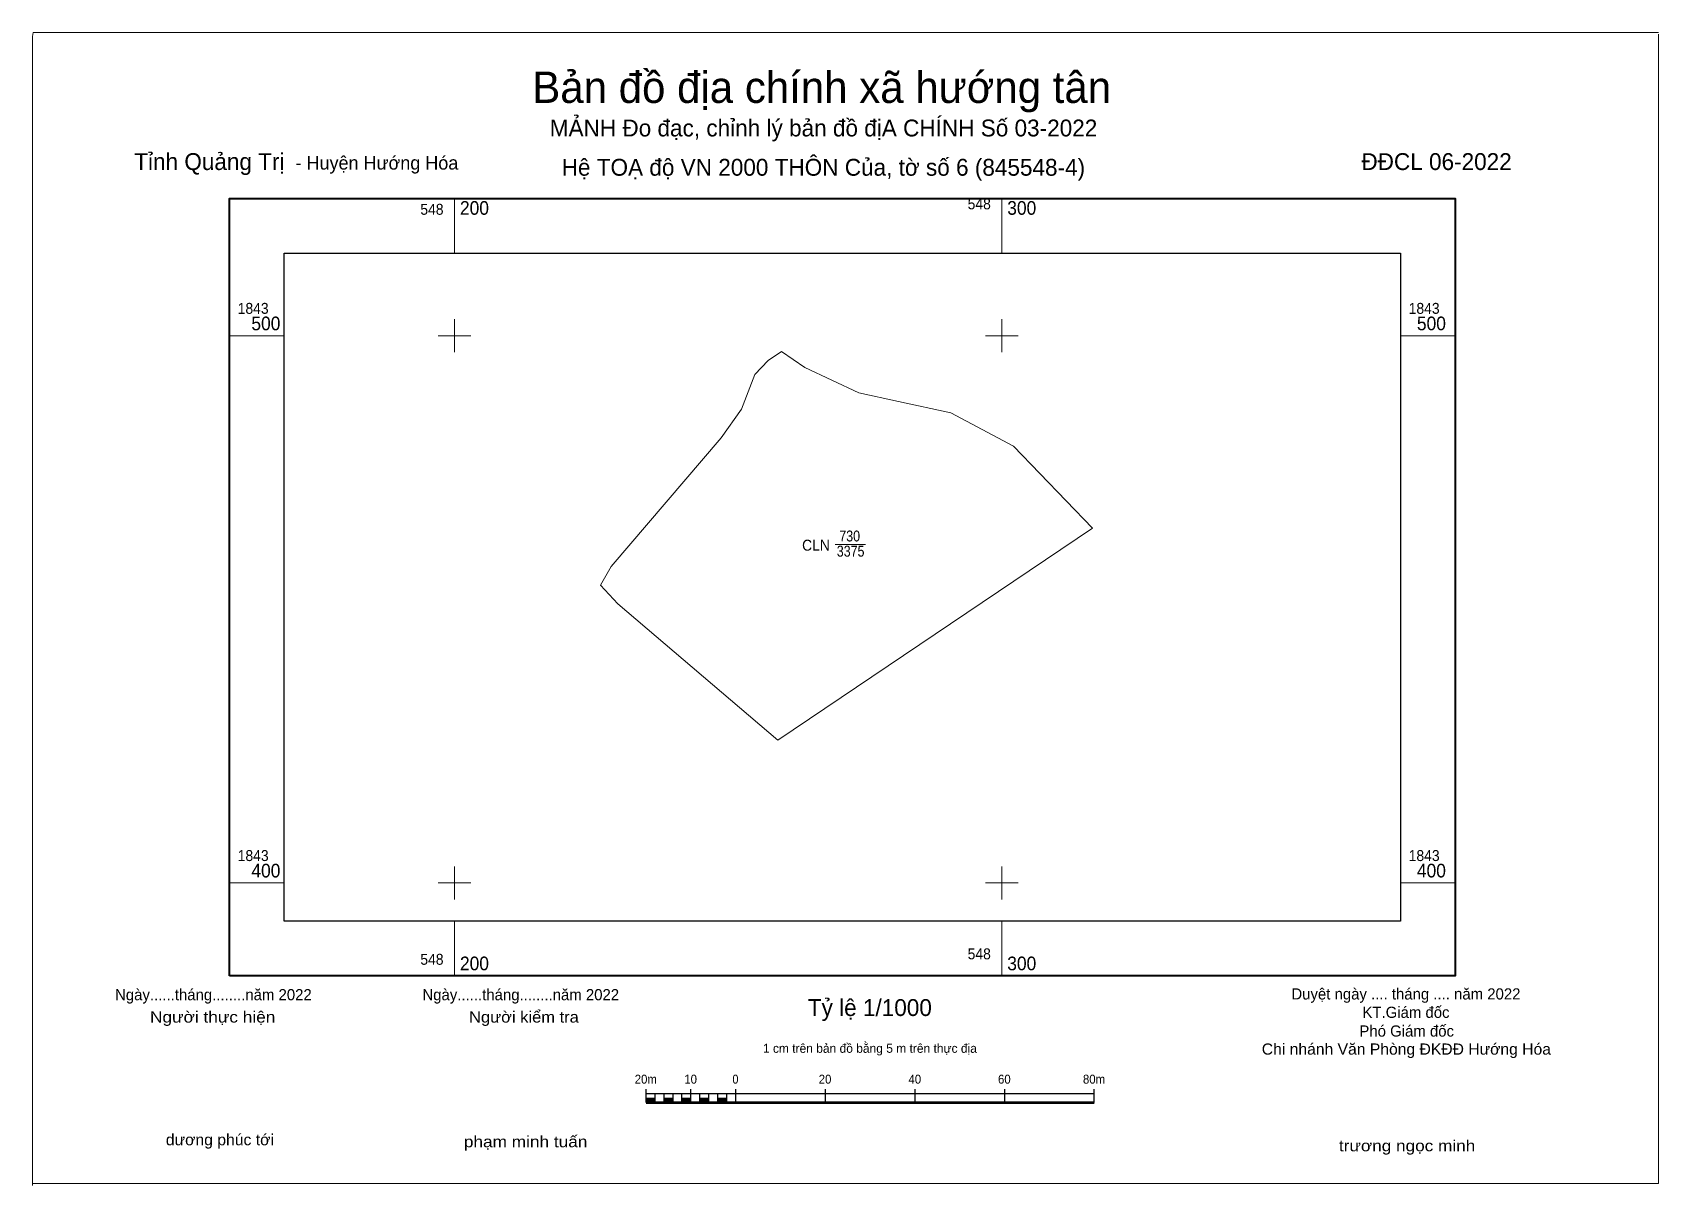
# Model space of a CAD drawing. Header units: metres. Extents: x 548002 to 549129, y 1843345 to 1844585.
# Drawn here: x 548122.9 to 548420, y 1843344.7 to 1843555.4 of the extents above.
import ezdxf
from ezdxf.enums import TextEntityAlignment as Align

# ---------------------------------------------------------------- set-up
doc = ezdxf.new("R2010")
doc.units = ezdxf.units.M
for name, color, linetype, lineweight in [('1', 7, 'Continuous', 13), ('10', 7, 'Continuous', 13), ('11', 7, 'Continuous', 13), ('2', 7, 'Continuous', 25), ('63', 7, 'Continuous', 13)]:
    doc.layers.add(name, color=color, linetype=linetype, lineweight=lineweight)

msp = doc.modelspace()

# ---------------------------------------------------------------- hatches: boundary and pattern name
at = {"layer": '2'}
for points in [[(548235.02, 1843359.85), (548236.65, 1843359.85), (548236.65, 1843360.67), (548235.02, 1843360.67)], [(548238.29, 1843359.85), (548239.93, 1843359.85), (548239.93, 1843360.67), (548238.29, 1843360.67)], [(548241.57, 1843359.85), (548243.2, 1843359.85), (548243.2, 1843360.67), (548241.57, 1843360.67)], [(548244.84, 1843359.85), (548246.48, 1843359.85), (548246.48, 1843360.67), (548244.84, 1843360.67)], [(548248.12, 1843359.85), (548249.76, 1843359.85), (548249.76, 1843360.67), (548248.12, 1843360.67)]]:
    msp.add_hatch(color=256, dxfattribs=at).paths.add_polyline_path(points)

# ---------------------------------------------------------------- linework, layer by layer
at = {"layer": '1'}
msp.add_line((548269.57, 1843461.82), (548275.1, 1843461.82), dxfattribs=at)
at = {"layer": '10'}
msp.add_line((548316.55, 1843464.85), (548259.08, 1843426.1), dxfattribs=at)
for points in [[(548259.08, 1843426.1), (548229.87, 1843451.03), (548226.68, 1843454.4), (548228.65, 1843457.84), (548248.72, 1843481.33), (548252.44, 1843486.6), (548254.87, 1843492.92), (548257.3, 1843495.5), (548259.77, 1843497.11)], [(548229.87, 1843451.03), (548226.68, 1843454.4), (548228.65, 1843457.84), (548248.72, 1843481.33), (548252.44, 1843486.6), (548254.87, 1843492.92), (548257.3, 1843495.5), (548259.77, 1843497.11), (548264.02, 1843494.19), (548273.91, 1843489.57), (548281.12, 1843487.95), (548290.7, 1843485.88)], [(548259.77, 1843497.11), (548264.02, 1843494.19), (548273.91, 1843489.57)], [(548290.7, 1843485.88), (548302.12, 1843479.84), (548316.55, 1843464.85)]]:
    msp.add_lwpolyline(points, dxfattribs=at)
at = {"layer": '11'}
msp.add_line((548122.99, 1843555.41), (548419.99, 1843555.41), dxfattribs=at)
for points in [[(548122.9, 1843344.71), (548122.9, 1843554.71), (548122.99, 1843555.41)], [(548419.99, 1843555.09), (548419.99, 1843345.09), (548122.99, 1843345.09)]]:
    msp.add_lwpolyline(points, dxfattribs=at)
at = {"layer": '2'}
for p, q in [((548235.02, 1843359.85), (548235.02, 1843362.31)), ((548235.02, 1843361.49), (548316.91, 1843361.49)), ((548236.65, 1843359.85), (548236.65, 1843361.49)), ((548238.29, 1843359.85), (548238.29, 1843361.49)), ((548239.93, 1843359.85), (548239.93, 1843361.49)), ((548241.57, 1843359.85), (548241.57, 1843361.49)), ((548243.2, 1843359.85), (548243.2, 1843362.31)), ((548244.84, 1843359.85), (548244.84, 1843361.49)), ((548246.48, 1843359.85), (548246.48, 1843361.49)), ((548248.12, 1843359.85), (548248.12, 1843361.49)), ((548249.76, 1843359.85), (548249.76, 1843361.49)), ((548251.39, 1843359.85), (548251.39, 1843362.31)), ((548267.77, 1843359.85), (548267.77, 1843362.31)), ((548284.15, 1843359.85), (548284.15, 1843362.31)), ((548300.53, 1843359.85), (548300.53, 1843362.31)), ((548316.91, 1843359.85), (548316.91, 1843362.31))]:
    msp.add_line(p, q, dxfattribs=at)
at = {"layer": '2', "lineweight": 53}
msp.add_line((548235.02, 1843359.85), (548316.91, 1843359.85), dxfattribs=at)
at = {"layer": '2', "lineweight": 13}
for points in [[(548235.02, 1843359.85), (548236.65, 1843359.85), (548236.65, 1843360.67), (548235.02, 1843360.67)], [(548238.29, 1843359.85), (548239.93, 1843359.85), (548239.93, 1843360.67), (548238.29, 1843360.67)], [(548241.57, 1843359.85), (548243.2, 1843359.85), (548243.2, 1843360.67), (548241.57, 1843360.67)], [(548244.84, 1843359.85), (548246.48, 1843359.85), (548246.48, 1843360.67), (548244.84, 1843360.67)], [(548248.12, 1843359.85), (548249.76, 1843359.85), (548249.76, 1843360.67), (548248.12, 1843360.67)]]:
    msp.add_lwpolyline(points, close=True, dxfattribs=at)
at = {"layer": '63'}
for p, q in [((548200, 1843515.1), (548200, 1843525.1)), ((548300, 1843515.1), (548300, 1843525.1)), ((548200, 1843497), (548200, 1843503)), ((548300, 1843497), (548300, 1843503)), ((548158.89, 1843500), (548168.89, 1843500)), ((548197, 1843500), (548203, 1843500)), ((548297, 1843500), (548303, 1843500)), ((548372.85, 1843500), (548382.85, 1843500)), ((548200, 1843397), (548200, 1843403)), ((548300, 1843397), (548300, 1843403)), ((548158.89, 1843400), (548168.89, 1843400)), ((548197, 1843400), (548203, 1843400)), ((548297, 1843400), (548303, 1843400)), ((548372.85, 1843400), (548382.85, 1843400)), ((548200, 1843383.04), (548200, 1843393.04)), ((548300, 1843383.04), (548300, 1843393.04))]:
    msp.add_line(p, q, dxfattribs=at)
at = {"layer": '63', "lineweight": 40}
msp.add_lwpolyline([(548158.89, 1843383.04), (548158.89, 1843525.1), (548382.85, 1843525.1), (548382.85, 1843383.04)], close=True, dxfattribs=at)
at = {"layer": '63', "lineweight": 25}
msp.add_lwpolyline([(548168.89, 1843393.04), (548168.89, 1843515.1), (548372.85, 1843515.1), (548372.85, 1843393.04)], close=True, dxfattribs=at)
msp.add_lwpolyline([(548168.89, 1843393.04), (548168.89, 1843515.1), (548372.85, 1843515.1), (548372.85, 1843393.04)], close=True, dxfattribs=at)
msp.add_lwpolyline([(548168.89, 1843393.04), (548168.89, 1843515.1), (548372.85, 1843515.1), (548372.85, 1843393.04)], close=True, dxfattribs=at)

# ---------------------------------------------------------------- texts
at = {"layer": '1'}
for s, width, p in [('730', 0.85, (548272.21, 1843462.4)), ('CLN', 0.95, (548266.055, 1843460.72)), ('3375', 0.85, (548272.385, 1843459.63))]:
    msp.add_text(s, height=2, dxfattribs=dict(at, width=width)).set_placement(p, align=Align.CENTER)
at = {"layer": '2'}
for s, height, p in [('Bản đồ địa chính xã hướng tân', 5.74, (548267.095, 1843542.54)), ('MẢNH Đo đạc, chỉnh lý bản đồ địA CHÍNH Số 03-2022', 3.08, (548267.43, 1843536.42)), ('Hệ TOẠ độ VN 2000 THÔN Của, tờ số 6 (845548-4)', 3.08, (548267.405, 1843529.24)), ('Ngày......tháng........năm 2022', 2.04, (548155.95, 1843378.56)), ('Ngày......tháng........năm 2022', 2.04, (548212.11, 1843378.56)), ('Tỷ lệ 1/1000', 3.079, (548275.895, 1843375.68)), ('Duyệt ngày .... tháng .... năm 2022', 2.04, (548373.845, 1843378.7)), ('KT.Giám đốc', 2.04, (548373.855, 1843375.34)), ('Phó Giám đốc', 2.04, (548373.985, 1843371.92)), ('1 cm trên bản đồ bằng 5 m trên thực địa', 1.638, (548275.905, 1843368.96))]:
    msp.add_text(s, height=height, dxfattribs=at).set_placement(p, align=Align.CENTER)
for s, height, p in [('Tỉnh Quảng Trị ', 3.078, (548141.49, 1843530.28)), ('- Huyện Hướng Hóa', 2.456, (548170.97, 1843530.36))]:
    msp.add_text(s, height=height, dxfattribs=at).set_placement(p)
msp.add_text('ĐĐCL 06-2022', height=3.08, dxfattribs=at).set_placement((548393.18, 1843530.28), align=Align.RIGHT)
for s, height, width, p in [('Người thực hiện', 2.047, 1.15, (548155.82, 1843374.48)), ('Người kiểm tra', 2.047, 1.1, (548212.69, 1843374.48)), ('Chi nhánh Văn Phòng ĐKĐĐ Hướng Hóa', 2.04, 1.05, (548373.925, 1843368.62)), ('20m', 1.638, 0.95, (548234.955, 1843363.32)), ('10', 1.638, 0.95, (548243.15, 1843363.32)), ('0', 1.638, 0.9, (548251.335, 1843363.32)), ('20', 1.638, 0.95, (548267.71, 1843363.32)), ('40', 1.638, 0.95, (548284.11, 1843363.32)), ('60', 1.638, 0.95, (548300.47, 1843363.32)), ('80m', 1.638, 0.95, (548316.855, 1843363.32)), ('dương phúc tới', 2.047, 1.05, (548157.135, 1843352.06)), ('phạm minh tuấn', 2.047, 1.15, (548213, 1843351.7)), ('trương ngọc minh', 2.04, 1.15, (548374.06, 1843350.96))]:
    msp.add_text(s, height=height, dxfattribs=dict(at, width=width)).set_placement(p, align=Align.CENTER)
at = {"layer": '63', "width": 0.95}
for p in [(548198, 1843522.1), (548298, 1843523.1), (548198, 1843385.04), (548298, 1843386.04)]:
    msp.add_text('548', height=2, dxfattribs=at).set_placement(p, align=Align.RIGHT)
for s, height, p in [('200', 2.5, (548201, 1843522.1)), ('300', 2.5, (548301, 1843522.1)), ('1843', 2, (548160.39, 1843504)), ('1843', 2, (548374.35, 1843504)), ('500', 2.5, (548162.89, 1843501)), ('500', 2.5, (548375.85, 1843501)), ('1843', 2, (548160.39, 1843404)), ('1843', 2, (548374.35, 1843404)), ('400', 2.5, (548162.89, 1843401)), ('400', 2.5, (548375.85, 1843401)), ('200', 2.5, (548201, 1843384.04)), ('300', 2.5, (548301, 1843384.04))]:
    msp.add_text(s, height=height, dxfattribs=at).set_placement(p)

doc.saveas('drawing.dxf')
